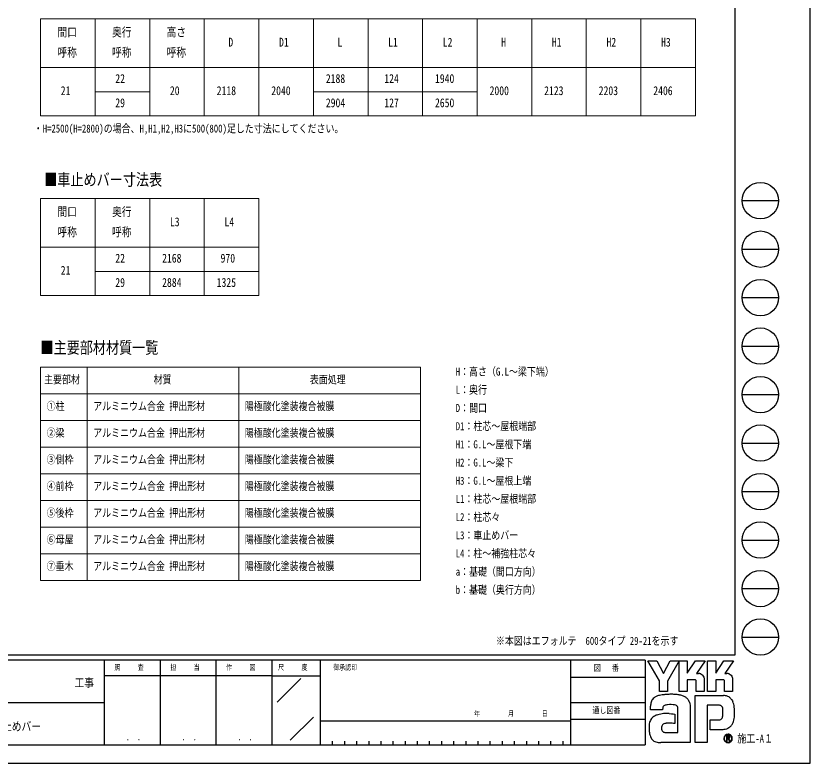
# Model space of a CAD drawing. Units: millimetres, scale not verified. Extents: x -8410 to 8410, y -5940 to 5940.
# Drawn here: x 1861 to 8410, y -5940 to 224 of the extents above; entities that cross this region are included whole.
import ezdxf
from ezdxf.enums import TextEntityAlignment as Align

# ---------------------------------------------------------------- set-up
doc = ezdxf.new("R2010")
doc.units = ezdxf.units.MM
doc.header["$LTSCALE"] = 30
doc.layers.add('0-1_TABLE1', color=7, linetype='Continuous', lineweight=18)
doc.layers.add('0-2_USER1', color=3, linetype='Continuous')
doc.layers.add('0-7_YKK_ZWAK', color=7, linetype='Continuous')
doc.styles.add('ＭＳ ゴシック', font='')
doc.styles.get('ＭＳ ゴシック').set_extended_font_data('MS Gothic')

msp = doc.modelspace()

# ---------------------------------------------------------------- linework, layer by layer
at = {"layer": '0-1_TABLE1'}
for p, q in [((2064.44, 198.82), (7464.44, 198.82)), ((2064.44, 198.82), (2064.44, -601.18)), ((2514.44, 198.82), (2514.44, -601.18)), ((2964.44, 198.82), (2964.44, -601.18)), ((3414.44, 198.82), (3414.44, -601.18)), ((3864.44, 198.82), (3864.44, -601.18)), ((4314.44, 198.82), (4314.44, -601.18)), ((4764.44, 198.82), (4764.44, -601.18)), ((5214.44, 198.82), (5214.44, -601.18)), ((5664.44, 198.82), (5664.44, -601.18)), ((6114.44, 198.82), (6114.44, -601.18)), ((6564.44, 198.82), (6564.44, -601.18)), ((7014.44, 198.82), (7014.44, -601.18)), ((7464.44, 198.82), (7464.44, -601.18)), ((2064.44, -201.18), (7464.44, -201.18)), ((2514.44, -401.18), (2964.44, -401.18)), ((4314.44, -401.18), (5664.44, -401.18)), ((2064.44, -601.18), (7464.44, -601.18)), ((2064.44, -1283.14), (3864.44, -1283.14)), ((2064.44, -1283.14), (2064.44, -2083.14)), ((2514.44, -1283.14), (2514.44, -2083.14)), ((2964.44, -1283.14), (2964.44, -2083.14)), ((3414.44, -1283.14), (3414.44, -2083.14)), ((3864.44, -1283.14), (3864.44, -2083.14)), ((2064.44, -1683.14), (3864.44, -1683.14)), ((2514.44, -1883.14), (3864.44, -1883.14)), ((2064.44, -2083.14), (3864.44, -2083.14)), ((2064.44, -2673.13), (5198.35, -2673.13)), ((2064.44, -2673.13), (2064.44, -4433.13)), ((2448.54, -2673.13), (2448.54, -4433.13)), ((3698.35, -2673.13), (3698.35, -4433.13)), ((5198.35, -2673.13), (5198.35, -4433.13)), ((2064.44, -2893.13), (5198.35, -2893.13)), ((2064.44, -3113.13), (5198.35, -3113.13)), ((2064.44, -3333.13), (5198.35, -3333.13)), ((2064.44, -3553.13), (5198.35, -3553.13)), ((2064.44, -3773.13), (5198.35, -3773.13)), ((2064.44, -3993.13), (5198.35, -3993.13)), ((2064.44, -4213.13), (5198.35, -4213.13)), ((2064.44, -4433.13), (5198.35, -4433.13))]:
    msp.add_line(p, q, dxfattribs=at)
at = {"layer": '0-7_YKK_ZWAK'}
for p, q in [((7790.04, 5550), (7790.04, -5050)), ((7850.04, -1300), (8150.04, -1300)), ((7850.04, -1700), (8150.04, -1700)), ((7850.04, -2100), (8150.04, -2100)), ((7850.04, -2500), (8150.04, -2500)), ((7850.04, -2900), (8150.04, -2900)), ((7850.04, -3300), (8150.04, -3300)), ((7850.04, -3700), (8150.04, -3700)), ((7850.04, -4100), (8150.04, -4100)), ((7850.04, -4500), (8150.04, -4500)), ((7850.04, -4900), (8150.04, -4900)), ((7790.04, -5050), (-7809.96, -5050)), ((2590.04, -5090), (-9.96, -5090)), ((3050.04, -5090), (3050.04, -5790)), ((3510.04, -5090), (3510.04, -5790)), ((3970.04, -5090), (3970.04, -5790)), ((4370.04, -5090), (3970.04, -5090)), ((6435.04, -5090), (4370.04, -5090)), ((4370.04, -5090), (4370.04, -5790)), ((6435.04, -5090), (6435.04, -5790)), ((7050.04, -5090), (6435.04, -5090)), ((7050.04, -5090), (7050.04, -5790)), ((3970.04, -5220), (2590.04, -5220)), ((3970.04, -5220), (4370.04, -5220)), ((6435.04, -5230), (7050.04, -5230)), ((4014.21, -5436.58), (4210.07, -5240.72)), ((-9.96, -5440), (2590.04, -5440)), ((6435.04, -5440), (7050.04, -5440)), ((4121.34, -5751.98), (4313.78, -5559.54)), ((4370.04, -5590), (6435.04, -5590)), ((7050.04, -5580), (6435.04, -5580)), ((4470.04, -5760), (4470.04, -5790)), ((4570.04, -5760), (4570.04, -5790)), ((4670.04, -5760), (4670.04, -5790)), ((4770.04, -5760), (4770.04, -5790)), ((4870.04, -5760), (4870.04, -5790)), ((4970.04, -5760), (4970.04, -5790)), ((5070.04, -5760), (5070.04, -5790)), ((5170.04, -5760), (5170.04, -5790)), ((5270.04, -5760), (5270.04, -5790)), ((5370.04, -5760), (5370.04, -5790)), ((5470.04, -5760), (5470.04, -5790)), ((5570.04, -5760), (5570.04, -5790)), ((5670.04, -5760), (5670.04, -5790)), ((5770.04, -5760), (5770.04, -5790)), ((5870.04, -5760), (5870.04, -5790)), ((5970.04, -5760), (5970.04, -5790)), ((6070.04, -5760), (6070.04, -5790)), ((6170.04, -5760), (6170.04, -5790)), ((6270.04, -5760), (6270.04, -5790)), ((6370.04, -5760), (6370.04, -5790)), ((-9.96, -5790), (2590.04, -5790)), ((2590.04, -5790), (3970.04, -5790)), ((3970.04, -5790), (4370.04, -5790)), ((4370.04, -5790), (6435.04, -5790)), ((6435.04, -5790), (7050.04, -5790)), ((7733.35, -5767.96), (7733.35, -5767.96))]:
    msp.add_line(p, q, dxfattribs=at)
for points in [[(-8410, -5940), (8410, -5940), (8410, 5940), (-8410, 5940)], [(7072.04, -5096), (7145.66, -5096), (7200.94, -5200.2), (7256.08, -5096), (7329.75, -5096), (7235.34, -5263.98), (7235.34, -5348.27), (7168.19, -5348.27), (7168.19, -5261.71)]]:
    msp.add_lwpolyline(points, close=True, dxfattribs=at)
for points in [[(3970.04, -5090), (2590.04, -5090), (2590.04, -5790)], [(7461.09, -5253.22), (7397.54, -5253.22), (7397.54, -5348.19), (7329.83, -5348.19), (7329.83, -5096), (7397.54, -5096), (7397.54, -5199.17), (7464.14, -5096), (7543.68, -5096), (7472.32, -5200.42), (7474.85, -5200.42), (7477.64, -5200.42), (7480.51, -5200.42), (7483.26, -5200.42), (7485.73, -5200.42), (7487.72, -5200.42), (7489.05, -5200.42), (7489.53, -5200.42)], [(7695.02, -5253.22), (7631.54, -5253.22), (7631.54, -5348.27), (7563.79, -5348.27), (7563.79, -5096), (7631.54, -5096), (7631.54, -5199.17), (7698.06, -5096), (7777.61, -5096), (7706.25, -5200.42), (7708.8, -5200.42), (7711.61, -5200.42), (7714.47, -5200.42), (7717.23, -5200.42), (7719.68, -5200.42), (7721.66, -5200.42), (7722.98, -5200.42), (7723.46, -5200.42)], [(7509.01, -5204.43), (7517.1, -5209.04), (7523.95, -5215.07), (7529.45, -5222.24), (7533.51, -5230.3), (7536.02, -5238.99), (7536.88, -5248.07), (7536.88, -5348.44), (7470.82, -5348.44), (7470.82, -5262.82)], [(7742.96, -5204.43), (7751.07, -5209.04), (7757.95, -5215.07), (7763.48, -5222.24), (7767.56, -5230.3), (7770.09, -5238.99), (7770.96, -5248.07), (7770.96, -5348.27), (7704.75, -5348.27), (7704.75, -5262.82)], [(7657.74, -5463.01), (7562.39, -5463.01), (7562.39, -5770), (7462.46, -5770), (7462.46, -5381.58), (7694.7, -5381.58)], [(7757.43, -5409.02), (7763.94, -5417.25), (7768.83, -5425.22), (7772.23, -5432.43)], [(7209.59, -5464.62), (7204.95, -5467.24), (7201.32, -5470.44), (7198.58, -5474.17), (7196.58, -5478.39), (7195.21, -5483.06), (7194.32, -5488.14), (7193.78, -5493.58), (7193.46, -5499.33), (7093.49, -5499.58), (7093.78, -5485.91), (7094.34, -5470.54)], [(7415.42, -5438.33), (7418.25, -5449.8), (7419.86, -5462.09), (7420.37, -5475.17), (7420.37, -5770), (7179.1, -5770)], [(7247.89, -5531.05), (7266.81, -5532.3), (7281.69, -5533.97), (7291.42, -5535.53), (7294.91, -5536.47), (7294.91, -5612.95), (7283.84, -5611.78), (7271.71, -5611.12), (7259.29, -5610.87), (7247.37, -5610.9), (7236.74, -5611.12), (7228.17, -5611.42), (7222.45, -5611.68), (7220.37, -5611.78), (7211.72, -5613.36), (7204.27, -5615.84), (7198, -5619.22), (7192.93, -5623.54), (7189.05, -5628.79), (7186.37, -5635.01), (7184.87, -5642.2), (7184.57, -5650.38), (7185.52, -5659.38), (7187.44, -5666.81), (7190.19, -5672.83), (7193.65, -5677.58), (7197.72, -5681.19), (7202.27, -5683.81), (7207.17, -5685.58), (7212.32, -5686.65), (7318.52, -5686.65), (7318.52, -5490.15), (7318.56, -5486.25), (7318.35, -5482.44), (7317.85, -5478.77), (7317, -5475.29), (7315.72, -5472.05), (7313.97, -5469.09), (7311.67, -5466.48), (7308.78, -5464.25)], [(7308.78, -5464.25), (7302.55, -5461.8), (7292.59, -5459.73), (7279.88, -5458.2), (7265.41, -5457.39), (7250.17, -5457.45), (7235.13, -5458.57)], [(7691.65, -5521.99), (7691.53, -5509.26), (7690.92, -5497.8), (7689.48, -5487.72), (7686.87, -5479.19)], [(7749.13, -5641.94), (7739.9, -5649.11), (7730.29, -5654.75), (7720.37, -5658.96), (7710.2, -5661.84), (7699.87, -5663.49), (7689.44, -5664.02), (7586.72, -5664.02), (7586.72, -5583.33), (7644.64, -5583.33), (7655.32, -5583.18), (7664.71, -5582.27), (7672.77, -5579.9)], [(7749.21, -5725.19), (7749.16, -5724.02), (7749.02, -5722.89), (7748.77, -5721.81), (7748.44, -5720.78), (7748.01, -5719.8), (7747.48, -5718.88), (7746.87, -5718.02), (7746.16, -5717.22), (7745.23, -5716.41), (7744.21, -5715.69), (7743.08, -5715.08), (7741.86, -5714.58), (7740.56, -5714.19), (7739.17, -5713.91), (7737.7, -5713.74), (7736.16, -5713.69), (7721, -5713.69), (7721, -5758.28), (7725.58, -5758.28), (7725.58, -5718.23), (7736.16, -5718.23), (7737.25, -5718.27), (7738.27, -5718.38), (7739.24, -5718.55), (7740.13, -5718.8), (7740.94, -5719.11), (7741.69, -5719.49), (7742.35, -5719.94), (7742.93, -5720.44)], [(7744.72, -5725.19), (7744.44, -5727.34), (7743.67, -5729.03), (7742.52, -5730.31), (7741.09, -5731.25), (7739.49, -5731.89), (7737.81, -5732.28), (7736.16, -5732.48), (7734.66, -5732.53), (7730.69, -5732.53), (7732.69, -5735.94), (7745.79, -5758.43), (7751.03, -5758.43), (7738.4, -5736.78), (7739.58, -5736.55), (7740.71, -5736.25), (7741.78, -5735.89), (7742.79, -5735.46), (7743.74, -5734.98), (7744.62, -5734.43), (7745.43, -5733.82), (7746.16, -5733.15)]]:
    msp.add_lwpolyline(points, dxfattribs=at)
for centre in [(8000.04, -1300), (8000.04, -1700), (8000.04, -2100), (8000.04, -2500), (8000.04, -2900), (8000.04, -3300), (8000.04, -3700), (8000.04, -4100), (8000.04, -4500), (8000.04, -4900)]:
    msp.add_circle(centre, 150, dxfattribs=at)
for centre, radius, start, end in [((7489.63, -5250.38), 49.95, 78.26798, 90.11215), ((7490.35, -5246.74), 46.25, 66.19963, 78.22058), ((7723.56, -5250.47), 50.04, 78.27851, 90.10826), ((7724.25, -5246.96), 46.47, 66.2483, 78.23226), ((7461.45, -5262.59), 9.38, 358.57817, 92.1683), ((7695.42, -5262.54), 9.33, 358.29941, 92.43455), ((7183.21, -5462.58), 87.16, 152.2125, 163.4865), ((7169.87, -5455.68), 72.15, 138.03852, 152.12015), ((7169.86, -5456.02), 72.36, 122.60463, 137.83438), ((7179.43, -5471.49), 90.56, 108.37421, 122.42809), ((7194.59, -5525.38), 146.5, 100.93159, 107.35499), ((7244.11, -5765.63), 391.8, 97.86054, 101.37938), ((7267.36, -5927.16), 554.99, 94.90201, 97.9576), ((7268.94, -5940.09), 568, 91.6169, 94.94971), ((7266.74, -5848.12), 476.01, 87.51794, 91.66439), ((7272.92, -5715.55), 343.3, 81.92631, 87.59083), ((7291.17, -5590.46), 216.88, 73.67137, 82.05943), ((7318.25, -5499.84), 122.3, 60.60528, 73.9085), ((7329.34, -5477.73), 97.61, 52.17347, 59.90542), ((7339.25, -5464.9), 81.39, 43.55042, 52.14561), ((7344.71, -5459.62), 73.79, 34.48659, 43.50182), ((7344.75, -5459.5), 73.7, 25.58915, 34.43128), ((7338.19, -5462.58), 80.94, 17.43089, 25.54591), ((7690.91, -5488.43), 106.91, 78.73198, 87.96551), ((7694.04, -5472.4), 90.58, 69.03034, 78.69541), ((7696.97, -5464.6), 82.25, 59.39484, 68.9885), ((7698.32, -5462.23), 79.52, 50.3012, 59.3616), ((7697.83, -5462.79), 80.27, 42.05209, 50.28551), ((7658.18, -5485.62), 125.84, 14.76267, 25.00486), ((7275.61, -5480.92), 181.57, 171.55622, 176.72493), ((7214.08, -5471.73), 119.36, 163.48385, 171.57982), ((7235.98, -5527.26), 67.97, 102.4979, 112.84632), ((7249.13, -5583.99), 126.2, 96.37207, 102.75341), ((7658.28, -5512.02), 49.01, 77.94572, 90.63794), ((7662.54, -5492.03), 28.57, 60.20991, 77.92418), ((7665.3, -5486.84), 22.7, 39.8078, 59.75378), ((7661.42, -5489.81), 27.58, 22.65544, 39.38165), ((7581, -5506.66), 205.84, 7.9139, 14.95041), ((7503.91, -5517.87), 283.74, 2.54376, 8.01251), ((7166.95, -5623.26), 81.53, 130.60221, 141.94427), ((7171.75, -5629.03), 89.03, 120.60724, 130.53081), ((7181.23, -5645.15), 107.73, 112.58838, 120.58162), ((7193.99, -5675.8), 140.93, 106.61303, 112.59024), ((7214.05, -5743.23), 211.28, 99.87193, 106.59825), ((7225.29, -5806.54), 275.59, 94.78469, 99.91711), ((7230.76, -5869.54), 338.82, 90.80099, 94.81812), ((7231.59, -5916.45), 385.74, 87.57779, 90.82714), ((7640.1, -5546.28), 49.66, 334.00676, 347.34989), ((7584.99, -5533.52), 106.22, 347.14308, 355.40008), ((7464.41, -5523.15), 227.25, 355.2339, 0.29193), ((7538.3, -5529.59), 248.83, 347.15166, 352.97565), ((7472.34, -5521), 315.35, 352.8937, 357.82206), ((7459.73, -5520.19), 327.99, 357.76419, 2.60674), ((7276.27, -5646.97), 194.58, 174.55588, 182.47272), ((7217.96, -5641.39), 136.01, 164.97537, 174.56739), ((7184.91, -5632.58), 101.81, 153.89178, 164.94341), ((7169.86, -5625.34), 85.1, 142.04688, 153.80771), ((7663.44, -5558.86), 23.02, 293.91672, 314.09376), ((7660.3, -5556.09), 27.2, 314.78099, 333.92928), ((7670.83, -5556.57), 115.94, 318.67367, 325.29112), ((7700.72, -5578.85), 78.7, 326.23251, 339.61931), ((7626.81, -5550.23), 157.95, 339.22498, 347.31457), ((7384.99, -5645.26), 303.3, 181.90948, 187.89042), ((7257.39, -5663.21), 174.43, 187.80471, 196.36971), ((7682.46, -5566.77), 100.47, 311.57033, 318.66243), ((7190.01, -5683.12), 104.18, 196.3102, 208.20993), ((7160.67, -5698.73), 70.94, 208.29777, 223.35561), ((7154.05, -5704.55), 62.13, 223.64205, 239.63663), ((7159.54, -5694.56), 73.53, 239.8785, 253.65355), ((7733.4, -5736.38), 35.28, 90.09157, 179.92363), ((7733.19, -5736.42), 35.07, 179.86065, 225.14399), ((7733.05, -5736.47), 31.25, 179.75513, 225.29722), ((7733.18, -5736.27), 31.37, 134.8007, 180.12175), ((7733.36, -5736.42), 35.18, 224.94536, 269.98445), ((7733.27, -5736.09), 31.31, 89.86602, 135.149), ((7733.29, -5736.75), 31.21, 224.62822, 270.10973), ((7733.35, -5736.25), 35.36, 269.98802, 314.93777), ((7733.4, -5736.31), 35.22, 44.93442, 90.08536), ((7733.41, -5736.33), 31.55, 45.03108, 90.11509), ((7733.3, -5736.28), 31.68, 270.09072, 359.90926), ((7738.02, -5725.01), 6.71, 358.3894, 42.86139), ((7738.15, -5725.51), 11.07, 316.37674, 1.6565), ((7733.43, -5736.34), 31.54, 0.00643, 45.07115), ((7733.68, -5736.2), 34.94, 359.78949, 45.13288), ((7733.59, -5736.48), 35.03, 314.92572, 0.23508), ((7169.6, -5660.02), 109.51, 253.69102, 263.74909), ((7178.12, -5584.19), 185.81, 263.68487, 270.30455)]:
    msp.add_arc(centre, radius, start, end, dxfattribs=at)

# ---------------------------------------------------------------- texts
at = {"layer": '0-1_TABLE1', "style": 'ＭＳ ゴシック', "width": 0.8}
for s, height, p in [('間口', 73.31, (2204.11, 32.15)), ('奥行', 73.31, (2654.11, 32.15)), ('高さ', 73.31, (3104.11, 32.15)), ('D', 73.31, (3612.78, -51.18)), ('D1', 73.31, (4030.78, -51.18)), ('L', 73.31, (4512.78, -51.18)), ('L1', 73.31, (4930.78, -51.18)), ('L2', 73.31, (5380.78, -51.18)), ('H', 73.31, (5862.78, -51.18)), ('H1', 73.31, (6280.78, -51.18)), ('H2', 73.31, (6730.78, -51.18)), ('H3', 73.31, (7180.78, -51.18)), ('呼称', 73.31, (2204.11, -134.51)), ('呼称', 73.31, (2654.11, -134.51)), ('呼称', 73.31, (3104.11, -134.51)), ('22', 73.31, (2680.78, -351.18)), ('2188', 73.31, (4416.78, -351.18)), ('124', 73.31, (4898.78, -351.18)), ('1940', 73.31, (5316.78, -351.18)), ('21', 73.31, (2230.78, -451.18)), ('20', 73.31, (3130.78, -451.18)), ('2118', 73.31, (3516.78, -451.18)), ('2040', 73.31, (3966.78, -451.18)), ('2000', 73.31, (5766.78, -451.18)), ('2123', 73.31, (6216.78, -451.18)), ('2203', 73.31, (6666.78, -451.18)), ('2406', 73.31, (7116.78, -451.18)), ('29', 73.31, (2680.78, -551.18)), ('2904', 73.31, (4416.78, -551.18)), ('127', 73.31, (4898.78, -551.18)), ('2650', 73.31, (5316.78, -551.18)), ('間口', 73.31, (2204.11, -1449.81)), ('奥行', 73.31, (2654.11, -1449.81)), ('L3', 73.31, (3130.78, -1533.14)), ('L4', 73.31, (3580.78, -1533.14)), ('呼称', 73.31, (2204.11, -1616.47)), ('呼称', 73.31, (2654.11, -1616.47)), ('22', 73.31, (2680.78, -1833.14)), ('2168', 73.31, (3066.78, -1833.14)), ('970', 73.31, (3548.78, -1833.14)), ('21', 73.31, (2230.78, -1933.14)), ('29', 73.31, (2680.78, -2033.14)), ('2884', 73.31, (3066.78, -2033.14)), ('1325', 73.31, (3516.78, -2033.14)), ('主要部材', 65.98, (2093.29, -2828.13)), ('材質', 65.98, (2996.65, -2828.13)), ('表面処理', 65.98, (4285.15, -2828.13)), ('①柱', 65.98, (2114.44, -3048.13)), ('アルミニウム合金 押出形材', 65.98, (2498.54, -3048.13)), ('陽極酸化塗装複合被膜', 65.98, (3748.35, -3048.13)), ('②梁', 65.98, (2114.44, -3268.13)), ('アルミニウム合金 押出形材', 65.98, (2498.54, -3268.13)), ('陽極酸化塗装複合被膜', 65.98, (3748.35, -3268.13)), ('③側枠', 65.98, (2114.44, -3488.13)), ('アルミニウム合金 押出形材', 65.98, (2498.54, -3488.13)), ('陽極酸化塗装複合被膜', 65.98, (3748.35, -3488.13)), ('④前枠', 65.98, (2114.44, -3708.13)), ('アルミニウム合金 押出形材', 65.98, (2498.54, -3708.13)), ('陽極酸化塗装複合被膜', 65.98, (3748.35, -3708.13)), ('⑤後枠', 65.98, (2114.44, -3928.13)), ('アルミニウム合金 押出形材', 65.98, (2498.54, -3928.13)), ('陽極酸化塗装複合被膜', 65.98, (3748.35, -3928.13)), ('⑥母屋', 65.98, (2114.44, -4148.13)), ('アルミニウム合金 押出形材', 65.98, (2498.54, -4148.13)), ('陽極酸化塗装複合被膜', 65.98, (3748.35, -4148.13)), ('⑦垂木', 65.98, (2114.44, -4368.13)), ('アルミニウム合金 押出形材', 65.98, (2498.54, -4368.13)), ('陽極酸化塗装複合被膜', 65.98, (3748.35, -4368.13))]:
    msp.add_text(s, height=height, dxfattribs=at).set_placement(p, align=Align.BOTTOM_LEFT)
at = {"layer": '0-2_USER1', "style": 'ＭＳ ゴシック', "width": 0.8}
for s, height, p in [('・H=2500(H=2800)の場合、H,H1,H2,H3に500(800)足した寸法にしてください。', 65.98, (2008.29, -757.73)), ('■車止めバー寸法表', 98.97, (2094.81, -1205.26)), ('■主要部材材質一覧', 98.97, (2064.03, -2591.24)), ('H：高さ（G.L～梁下端）', 65.98, (5487.68, -2763.13)), ('L：奥行', 65.98, (5487.68, -2913.13)), ('D：間口', 65.98, (5487.68, -3063.13)), ('D1：柱芯～屋根端部', 65.98, (5487.68, -3213.13)), ('H1：G.L～屋根下端', 65.98, (5487.68, -3363.13)), ('H2：G.L～梁下', 65.98, (5487.68, -3513.13)), ('H3：G.L～屋根上端', 65.98, (5487.68, -3663.13)), ('L1：柱芯～屋根端部', 65.98, (5487.68, -3813.13)), ('L2：柱芯々', 65.98, (5487.68, -3963.13)), ('L3：車止めバー', 65.98, (5487.68, -4113.13)), ('L4：柱～補強柱芯々', 65.98, (5487.68, -4263.13)), ('a：基礎（間口方向）', 65.98, (5487.68, -4413.13)), ('b：基礎（奥行方向）', 65.98, (5487.68, -4563.13)), ('※本図はエフォルテ\u3000600タイプ 29-21を示す', 65.98, (5818.93, -4984.21)), ('サイクルポート エフォルテ 単体セット 車止めバー', 73.31, (187.66, -5695.08))]:
    msp.add_text(s, height=height, dxfattribs=at).set_placement(p, align=Align.BOTTOM_LEFT)
at = {"layer": '0-7_YKK_ZWAK', "style": 'ＭＳ ゴシック', "width": 0.8}
for s, height, p in [('照     査', 43.99, (2672.84, -5185)), ('担     当', 43.99, (3134.44, -5185)), ('作     図', 43.99, (3594.44, -5185)), ('尺     度', 43.99, (4022.84, -5185)), ('御承認印', 43.99, (4478.28, -5185)), ('図\u3000 番', 51.32, (6626.81, -5195)), ('工事', 73.31, (2344.67, -5334.93)), ('通し図番', 51.32, (6615.61, -5545)), ('年        月        日', 43.99, (5639.81, -5566.43)), ('施工-A１', 65.98, (7810.04, -5790)), ('． ．', 51.83, (2770, -5768.7)), ('． ．', 51.83, (3230, -5768.7)), ('． ．', 51.83, (3690, -5768.7))]:
    msp.add_text(s, height=height, dxfattribs=at).set_placement(p, align=Align.BOTTOM_LEFT)

doc.saveas('drawing.dxf')
